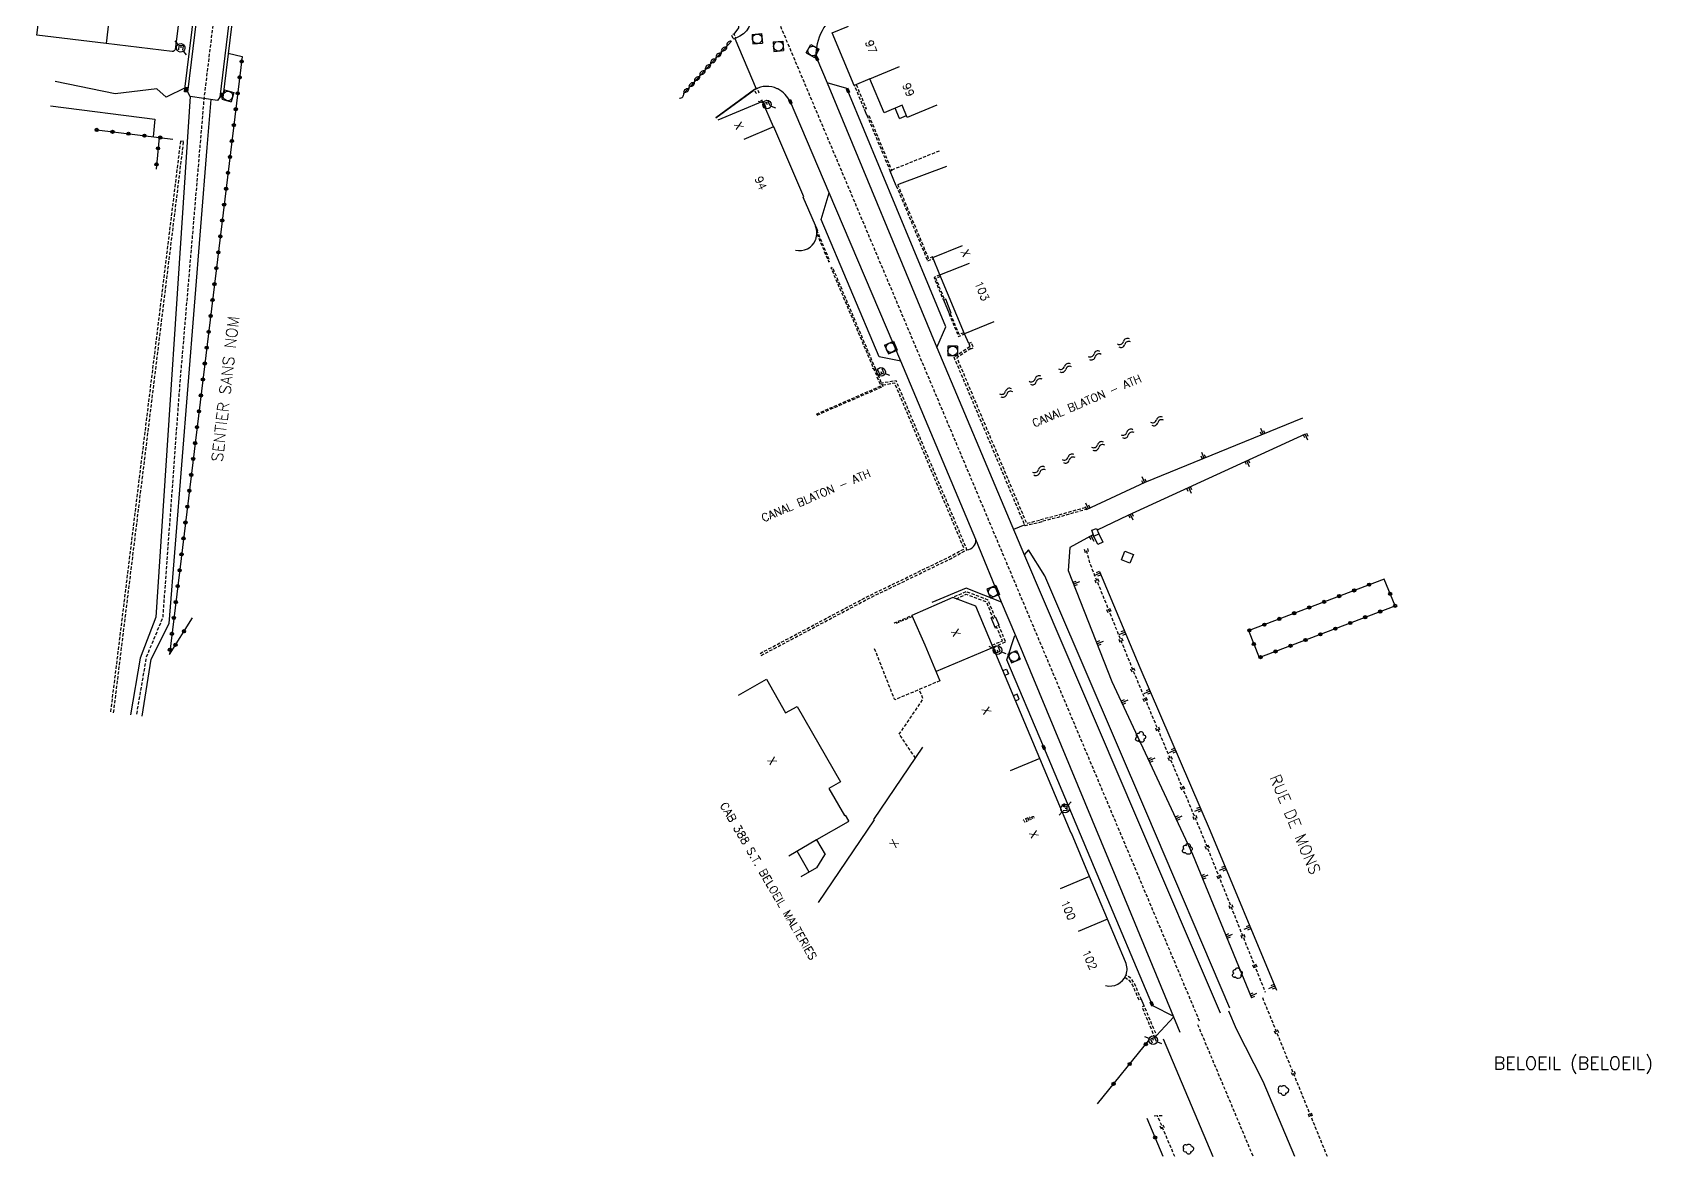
# Model space of a CAD drawing. Header units: millimetres. Extents: x 104999 to 106000, y 137000 to 138000.
# Drawn here: x 105231 to 105483.7, y 137000 to 137175.5 of the extents above; entities that cross this region are included whole.
import ezdxf
from ezdxf.enums import TextEntityAlignment as Align

# ---------------------------------------------------------------- set-up
doc = ezdxf.new("R2010")
doc.units = ezdxf.units.MM
doc.linetypes.add('DASHED', pattern=[0.75, 0.5, -0.25])
doc.layers.get('0').update_dxf_attribs({"linetype": 'CONTINUOUS'})
for name, color, linetype in [('W0001', 6, 'DASHED'), ('W0008', 7, 'CONTINUOUS'), ('W0100', 7, 'CONTINUOUS'), ('W0105', 7, 'CONTINUOUS'), ('W0112', 1, 'DASHED'), ('W0211', 2, 'CONTINUOUS'), ('W0220', 5, 'DASHED'), ('W0300', 7, 'CONTINUOUS'), ('W0310', 3, 'CONTINUOUS'), ('W0322', 7, 'CONTINUOUS'), ('W0334', 7, 'CONTINUOUS'), ('W0400', 7, 'CONTINUOUS'), ('W0420', 7, 'CONTINUOUS'), ('W0471', 7, 'CONTINUOUS'), ('W0500', 5, 'DASHED'), ('W0851', 7, 'CONTINUOUS'), ('W0980', 7, 'CONTINUOUS'), ('W0984', 7, 'CONTINUOUS'), ('W0989', 7, 'CONTINUOUS'), ('W0991', 7, 'CONTINUOUS'), ('W1102', 7, 'CONTINUOUS')]:
    doc.layers.add(name, color=color, linetype=linetype)
doc.styles.get("Standard").update_dxf_attribs({"font": 'romans.shx', "width": 0.85})

# ---------------------------------------------------------------- blocks, each defined once
blk = doc.blocks.new('t322o')
at = {"color": 0, "linetype": 'Continuous'}
for radius in [0.25, 0.15]:
    blk.add_circle((0, 0), radius, dxfattribs=at)
blk = doc.blocks.new('t220o')
at = {"color": 0, "linetype": 'Continuous'}
for p, q in [((-0.25, 0.25), (0.25, 0.25)), ((-0.25, -0.25), (0.25, -0.25))]:
    blk.add_line(p, q, dxfattribs=at)
blk = doc.blocks.new('t500o')
at = {"color": 0, "linetype": 'Continuous'}
for centre, start, end in [((-0.5, 0.625), 216.8699, 323.1301), ((0.5, -0.125), 36.8699, 143.1301), ((0.5, -0.625), 36.8699, 143.1301), ((-0.5, 0.125), 216.8699, 323.1301)]:
    blk.add_arc(centre, 0.625, start, end, dxfattribs=at)
blk = doc.blocks.new('T471')
for p, q in [((-0.333334, 0.333334), (-0.333334, -0.333334)), ((-0.333334, 0.333334), (0.333334, 0.333334)), ((-0.333334, 0), (0, 0)), ((0.500001, 0.500001), (1.000002, 1.000002)), ((-0.500001, -0.500001), (-1.000002, -1.000002)), ((-0.333334, -0.333334), (0.333334, -0.333334))]:
    blk.add_line(p, q)
blk.add_ellipse((0, 0), major_axis=(0.471405, 0.471405), ratio=1, start_param=5.4977871438, end_param=11.780972451)
blk = doc.blocks.new('T300')
for p, q in [((-0.8, 0.51), (-0.86, 0.34)), ((-0.86, 0.34), (-0.86, 0.17)), ((-0.86, 0.17), (-0.74, 0.06)), ((-0.69, 0.63), (-0.8, 0.51)), ((-0.8, -0.06), (-0.74, 0.06)), ((-0.74, 0.06), (-0.69, 0.11)), ((-0.57, 0.69), (-0.69, 0.63)), ((-0.46, 0.69), (-0.57, 0.69)), ((-0.29, 0.63), (-0.46, 0.69)), ((-0.29, 0.63), (-0.17, 0.74)), ((-0.23, 0.57), (-0.29, 0.63)), ((-0.17, 0.74), (-0.06, 0.8)), ((-0.06, 0.8), (0.06, 0.8)), ((0.06, 0.8), (0.23, 0.74)), ((0.23, 0.74), (0.34, 0.63)), ((0.34, 0.63), (0.4, 0.51)), ((0.46, 0.46), (0.34, 0.46)), ((0.4, 0.51), (0.4, 0.46)), ((0.57, 0.4), (0.46, 0.46)), ((0.57, 0.4), (0.69, 0.29)), ((0.69, 0.29), (0.74, 0.17)), ((0.74, 0.06), (0.69, -0.17)), ((0.74, 0.17), (0.74, 0.06)), ((-0.8, -0.17), (-0.8, -0.06)), ((-0.8, -0.23), (-0.8, -0.17)), ((-0.74, -0.34), (-0.8, -0.23)), ((-0.69, -0.4), (-0.74, -0.34)), ((-0.51, -0.46), (-0.69, -0.4)), ((-0.4, -0.46), (-0.51, -0.46)), ((-0.4, -0.46), (-0.34, -0.46)), ((-0.34, -0.46), (-0.34, -0.4)), ((-0.34, -0.51), (-0.34, -0.46)), ((-0.29, -0.63), (-0.34, -0.51)), ((-0.17, -0.74), (-0.29, -0.63)), ((-0.06, -0.8), (-0.17, -0.74)), ((0.06, -0.8), (-0.06, -0.8)), ((0.17, -0.74), (0.06, -0.8)), ((0.23, -0.69), (0.17, -0.74)), ((0.29, -0.46), (0.23, -0.46)), ((0.29, -0.63), (0.23, -0.69)), ((0.46, -0.4), (0.29, -0.46)), ((0.34, -0.51), (0.29, -0.63)), ((0.34, -0.51), (0.34, -0.46)), ((0.57, -0.34), (0.46, -0.4)), ((0.63, -0.29), (0.57, -0.34)), ((0.69, -0.17), (0.63, -0.29))]:
    blk.add_line(p, q)
blk = doc.blocks.new('T420')
for p, q in [((0.75, 0.75), (-0.75, 0.75)), ((-0.75, 0.75), (-0.75, -0.75)), ((0.75, 0.75), (0.75, -0.75)), ((0.75, -0.75), (-0.75, -0.75))]:
    blk.add_line(p, q)
blk.add_ellipse((0, 0), major_axis=(-0.53, 0.53), ratio=1, start_param=3.926991, end_param=10.210176)
blk = doc.blocks.new('T851')
for p, q in [((-0.25, -0.15), (0, 0.32)), ((0, 0.32), (0.25, -0.15)), ((-0.25, -0.15), (0.25, -0.15))]:
    blk.add_line(p, q)
for major_axis in [(-0.106, 0.106), (-0.0354, 0.0354), (-0.0236, 0.0236)]:
    blk.add_ellipse((0, 0), major_axis=major_axis, ratio=1, start_param=3.926991, end_param=10.210176)
blk = doc.blocks.new('T400')
for p, q in [((-0.15, 0.3), (0.15, 0.3)), ((-0.15, -0.25), (-0.15, 0.3)), ((-0.15, 0.15), (0.15, 0.15)), ((-0.15, 0), (0.15, 0)), ((0.15, 0.3), (0.15, -0.25)), ((-0.15, -0.15), (0.15, -0.15)), ((-0.15, -0.25), (-0.15, -0.3)), ((-0.15, -0.3), (0.15, -0.3)), ((0.15, -0.3), (0.15, -0.25))]:
    blk.add_line(p, q)
blk = doc.blocks.new('t211o')
at = {"color": 0, "linetype": 'Continuous'}
for p, q in [((-0.29, 0.5), (-0.29, 0)), ((0, 1), (0, 0)), ((0.29, 0.5), (0.29, 0))]:
    blk.add_line(p, q, dxfattribs=at)
blk = doc.blocks.new('t310o')
at = {"color": 0, "linetype": 'Continuous'}
for centre, start, end in [((-0.5, 0.38), 216.8699, 323.1304), ((0.5, -0.37), 36.8699, 143.1303)]:
    blk.add_arc(centre, 0.625, start, end, dxfattribs=at)

msp = doc.modelspace()

# ---------------------------------------------------------------- linework, layer by layer
at = {"layer": 'W0001', "flags": 128}
msp.add_lwpolyline([(105413.29, 137021.14), (105369.41, 137125.33), (105336.47, 137203.44), (105317.04, 137251.43), (105277.7, 137344.55), (105240.37, 137432.98), (105199.24, 137529.91), (105195.36, 137536.86), (105186.16, 137558.73), (105178.61, 137576.56), (105176.16, 137582.37), (105170.82, 137595.03), (105161.86, 137616.2), (105149.82, 137644.64), (105138.61, 137671.18), (105127.71, 137696.98), (105125.09, 137703.17), (105118.96, 137717.63), (105109.82, 137740.83, 0.111965), (105088.34, 137761.16, 0.111965)], format="xyb", dxfattribs=at)
msp.add_lwpolyline([(105274.54, 137303.17), (105257.76, 137165.18), (105253.97, 137120.47), (105251.32, 137084.13), (105248.75, 137077.94), (105247.19, 137068.85)], dxfattribs=at)
at = {"layer": 'W0001'}
msp.add_lwpolyline([(105412.97, 137020.64), (105421.65, 136999.99)], dxfattribs=at)
at = {"layer": 'W0008', "flags": 128}
for points in [[(105276.97, 137302.47), (105278.85, 137317.5, -0.356074), (105281.26, 137319.89), (105281.3, 137319.55, -0.36693), (105284.67, 137317.54), (105284.75, 137317.27), (105304.52, 137270.59), (105313.27, 137249.84), (105321.89, 137229.37), (105330.54, 137208.85), (105338.42, 137190.16), (105343.22, 137178.94, -0.399333), (105340.84, 137174.61)], [(105372.92, 137198.59, -0.034978), (105357.8, 137180.25), (105355.24, 137177.13, 0.135908), (105353.47, 137173.14), (105353.46, 137173.1, 0.143228), (105353.48, 137171.52), (105353.51, 137171.4), (105355.12, 137167.59), (105372.24, 137126.32), (105383.94, 137098.49), (105385.95, 137093.85), (105403.45, 137052.92), (105416.49, 137022.46)], [(105410.28, 137019.39), (105400.25, 137043.56), (105384.59, 137081.3), (105382.36, 137086.57), (105378.36, 137096.31), (105366.65, 137124.17), (105355.43, 137150.43), (105349.37, 137164.66, 0.147918), (105347.42, 137166.66), (105347.32, 137166.7, 0.230121), (105343.85, 137166.61), (105343.75, 137166.55), (105337.72, 137162.17), (105343.67, 137166.49), (105343.75, 137166.55)]]:
    msp.add_lwpolyline(points, format="xyb", dxfattribs=at)
at = {"layer": 'W0008'}
for points in [[(105276.97, 137302.47), (105273.25, 137271.68), (105266.73, 137218.74), (105260.23, 137165.38), (105259.9, 137164.87), (105255.62, 137165.49), (105255.24, 137166.17), (105261.88, 137220.35), (105269.33, 137280.88), (105272.11, 137303.87)], [(105255.62, 137165.49), (105250.26, 137084.21), (105247.81, 137077.79), (105246.28, 137068.96)], [(105248.1, 137068.74), (105249.51, 137077.65), (105252.31, 137083.23)], [(105428.16, 136999.99), (105423.21, 137011.74), (105419.07, 137019.9), (105417.86, 137022.7)], [(105407.62, 137018.39), (105415.35, 136999.99)]]:
    msp.add_lwpolyline(points, dxfattribs=at)
at = {"layer": 'W0008', "flags": 128}
msp.add_lwpolyline([(105252.31, 137083.23), (105258.25, 137157.54), (105258.88, 137165.01)], dxfattribs=at)
at = {"layer": 'W0100'}
for p, q in [((105366.41, 137162.05), (105365.73, 137163.66)), ((105366.41, 137162.05), (105367.51, 137162.52)), ((105378.34, 137085.92), (105378.31, 137085.9))]:
    msp.add_line(p, q, dxfattribs=at)
msp.add_lwpolyline([(105251.57, 137199.14), (105256.52, 137198.44), (105255.82, 137193.49), (105255.16, 137188.1), (105254.45, 137182.32), (105253.29, 137172.82, -0.306034), (105252.82, 137172.51), (105242.48, 137173.74), (105231.67, 137175.06), (105232.28, 137180.02)], format="xyb", dxfattribs=at)
at = {"layer": 'W0100', "flags": 128}
for points in [[(105372.25, 137164.15), (105367.64, 137162.21), (105366.83, 137164.13), (105364.03, 137162.95), (105361.8, 137168.24), (105359.36, 137167.21), (105355.9, 137175.41), (105358.46, 137176.45), (105357.89, 137177.95), (105364.01, 137185.28), (105367.85, 137182.08)], [(105381.17, 137130.32), (105376.55, 137128.41), (105372.73, 137137.62), (105371.62, 137140.37), (105376.25, 137142.24)], [(105341.28, 137072.03), (105345.62, 137074.51), (105348.63, 137069.26), (105350.41, 137070.28), (105357.22, 137058.51), (105355.38, 137057.46), (105357.8, 137053.23), (105357.91, 137053.29), (105358.43, 137052.4), (105358.38, 137052.26), (105353.46, 137049.42), (105354.78, 137047.14), (105354.68, 137047.1), (105353.46, 137045.08), (105351.02, 137043.68)], [(105353.78, 137039.68), (105362.49, 137052.54), (105362.4, 137052.6), (105370.08, 137063.92)]]:
    msp.add_lwpolyline(points, dxfattribs=at)
for points in [[(105350.15, 137141.51, 0.38005), (105353.32, 137143.1), (105353.34, 137143.16, 0.197517), (105353.28, 137145.19), (105353.58, 137144.46), (105353.64, 137144.49), (105351.38, 137149.78), (105351.49, 137149.81), (105346.78, 137160.77), (105346.71, 137160.74), (105345.03, 137164.7), (105338.04, 137161.81)], [(105398.61, 137026.71, 0.38005), (105401.78, 137028.3), (105401.8, 137028.36, 0.197517), (105401.73, 137030.39), (105396.12, 137043.72), (105393.3, 137050.46), (105393.25, 137050.46), (105388.32, 137062.15), (105381.03, 137079.49), (105378.34, 137085.92), (105374.77, 137087.28), (105368.35, 137084.47), (105370.36, 137079.89), (105372.73, 137074.27)]]:
    msp.add_lwpolyline(points, format="xyb", dxfattribs=at)
at = {"layer": 'W0105', "flags": 128}
for points in [[(105374.37, 137131.6), (105374.51, 137131.68), (105373.63, 137133.82), (105373.47, 137133.75)], [(105381.64, 137082.56), (105381.42, 137082.46), (105380.73, 137084.11), (105380.94, 137084.2)], [(105381.88, 137082.93), (105381.99, 137082.97), (105381.49, 137084.15), (105381.38, 137084.1)]]:
    msp.add_lwpolyline(points, dxfattribs=at)
msp.add_lwpolyline([(105396.79, 137096.86), (105397.53, 137097.21), (105398.19, 137095.89), (105397.4, 137095.56)], close=True, dxfattribs=at)
at = {"layer": 'W0112', "flags": 128}
for points in [[(105340.17, 137175.06), (105340.42, 137174.44), (105340.84, 137174.61), (105340.58, 137175.23)], [(105343.75, 137166.56), (105344.16, 137166.74), (105344.44, 137166.12), (105344.03, 137165.93)], [(105364.95, 137153.85), (105365.21, 137153.96), (105361.64, 137162.56), (105361.37, 137162.45)], [(105377.23, 137126.91), (105377.58, 137126.09), (105377.98, 137126.26), (105377.63, 137127.08)], [(105406.22, 137018.75), (105406.58, 137018.91), (105404.64, 137023.51), (105404.28, 137023.36)]]:
    msp.add_lwpolyline(points, close=True, dxfattribs=at)
for points in [[(105359.65, 137167.33), (105361.22, 137163.58), (105360.95, 137163.47), (105359.38, 137167.22)], [(105345.03, 137164.7), (105344.94, 137164.92), (105344.54, 137164.74), (105344.63, 137164.53)], [(105372.62, 137156.97), (105365.2, 137153.99)], [(105371.62, 137140.37), (105371.59, 137140.45), (105371.46, 137140.4), (105370.97, 137140.19), (105366.18, 137151.67), (105365.91, 137151.55), (105370.81, 137139.81), (105371.7, 137140.18)], [(105353.51, 137144.06), (105355.35, 137139.68), (105355.55, 137139.76), (105353.58, 137144.46)], [(105353.43, 137115.91), (105363.53, 137120.31), (105355.73, 137138.75), (105355.93, 137138.84), (105363.82, 137120.19), (105353.52, 137115.71)], [(105372.73, 137137.62), (105371.81, 137137.22), (105373.27, 137133.68), (105373.47, 137133.75), (105373.39, 137133.95), (105372.09, 137137.11), (105372.82, 137137.42)], [(105376.47, 137128.61), (105375.74, 137128.31), (105374.37, 137131.6), (105374.17, 137131.52), (105375.63, 137128.04), (105376.55, 137128.42)], [(105377.57, 137126.13), (105375.37, 137124.7), (105386.25, 137098.86), (105388.46, 137099.38), (105388.46, 137099.46), (105391.1, 137100.12), (105395.53, 137101.36), (105395.62, 137101.03), (105391.19, 137099.78), (105388.83, 137099.19), (105388.84, 137099.11), (105386.04, 137098.46), (105374.93, 137124.83), (105377.43, 137126.46)], [(105344.64, 137078.54), (105361.54, 137087.49), (105374.2, 137093.61), (105376.52, 137094.88), (105365.68, 137120.72), (105363.73, 137120.4)], [(105344.81, 137078.23), (105361.69, 137087.17), (105374.36, 137093.3), (105376.96, 137094.73), (105365.9, 137121.11), (105363.59, 137120.73)], [(105375.26, 137087.09), (105376.85, 137087.79), (105379.97, 137086.6), (105381.04, 137083.97), (105381.38, 137084.1), (105380.25, 137086.88), (105376.84, 137088.19), (105374.77, 137087.28)], [(105368.43, 137084.3), (105365.72, 137083.15), (105365.64, 137083.32), (105368.35, 137084.47)], [(105380.89, 137079.82), (105382.5, 137080.53), (105381.54, 137082.79), (105381.88, 137082.93), (105382.99, 137080.34), (105381.03, 137079.49)], [(105372.73, 137074.27), (105365.67, 137071.29), (105362.51, 137079.32)], [(105368.91, 137062.18), (105366.38, 137065.94), (105370.11, 137071.42), (105369.49, 137072.9)], [(105401.63, 137028), (105402.26, 137027.56), (105402.82, 137026.74), (105403.19, 137025.87), (105403.82, 137024.47), (105404.18, 137024.63), (105404.02, 137024.98), (105403.99, 137024.98), (105403.17, 137026.92), (105402.55, 137027.84), (105401.8, 137028.36)]]:
    msp.add_lwpolyline(points, dxfattribs=at)
at = {"layer": 'W0112'}
for points in [[(105243.66, 137069.28), (105254.6, 137158.47), (105254.1, 137158.53), (105243.16, 137069.34)], [(105406.21, 137006.38), (105407.48, 137006.43)]]:
    msp.add_lwpolyline(points, dxfattribs=at)
at = {"layer": 'W0211', "flags": 128}
for points in [[(105395.62, 137101.03), (105404.79, 137105.27), (105429.44, 137115.34)], [(105429.77, 137112.75), (105402.07, 137100.06), (105397.3, 137097.77)], [(105396.71, 137097.09), (105393.03, 137095.08), (105392.77, 137091.49), (105399.61, 137074.15), (105412.19, 137047.21), (105421.4, 137024.76)], [(105397.65, 137091.35), (105403.97, 137076.37), (105414.92, 137050.87), (105425.3, 137025.98)]]:
    msp.add_lwpolyline(points, dxfattribs=at)
at = {"layer": 'W0220', "flags": 128}
msp.add_lwpolyline([(105395.59, 137094.62), (105396.15, 137092.58), (105403.01, 137075.59), (105413.67, 137050.29), (105423.54, 137025.67)], dxfattribs=at)
at = {"layer": 'W0220'}
for points in [[(105433.26, 136999.99), (105423.1, 137024.91)], [(105409.42, 136999.99), (105406.71, 137006.4)]]:
    msp.add_lwpolyline(points, dxfattribs=at)
at = {"layer": 'W0310', "flags": 128}
msp.add_lwpolyline([(105332.71, 137165.96), (105340.15, 137174.14)], dxfattribs=at)
at = {"layer": 'W0322'}
for points in [[(105263.74, 137171.72), (105252.37, 137078.4), (105256, 137084.12)], [(105241.01, 137160.27), (105250.75, 137159.09), (105252.89, 137158.8)], [(105250.75, 137159.09), (105250.28, 137154.12)], [(105397.34, 137008.24), (105405.51, 137018.32)], [(105407.6, 136999.99), (105405.1, 137005.96)]]:
    msp.add_lwpolyline(points, dxfattribs=at)
at = {"layer": 'W0322', "flags": 128}
msp.add_lwpolyline([(105420.93, 137082.1), (105422.62, 137077.89), (105443.84, 137085.97), (105442.1, 137090.16), (105420.88, 137082.08)], dxfattribs=at)
at = {"layer": 'W0334', "flags": 128}
for points in [[(105255.24, 137166.17), (105254.75, 137166.23), (105261.38, 137220.42), (105268.83, 137280.94), (105271.62, 137303.93)], [(105277.47, 137302.41), (105273.75, 137271.62), (105267.23, 137218.68), (105260.73, 137165.32), (105260.23, 137165.38)], [(105340.58, 137175.23), (105341.33, 137176.21), (105341.16, 137178.53), (105336.37, 137189.69), (105335.16, 137191.1), (105333.94, 137191.77)], [(105340.7, 137174.56), (105344.02, 137166.68)], [(105372.24, 137126.32), (105373.63, 137129.5), (105358.35, 137166.38), (105358.21, 137166.71), (105355.12, 137167.59)], [(105361.37, 137162.45), (105360.95, 137163.47)], [(105365.91, 137151.55), (105364.95, 137153.85)], [(105373.78, 137154.57), (105366.34, 137151.78), (105366.18, 137151.67)], [(105366.65, 137124.17), (105363.22, 137124.86), (105354.2, 137146.26), (105355.43, 137150.43)], [(105374.24, 137131.55), (105373.35, 137133.7)], [(105377.23, 137126.91), (105376.55, 137128.41)], [(105385.97, 137098.64), (105384.2, 137097.89)], [(105396.79, 137096.86), (105396.44, 137097.81), (105397.18, 137098.07), (105397.53, 137097.21)], [(105418.03, 137023.16), (105405.04, 137053.56), (105390.69, 137087.02), (105389.12, 137090.68), (105386.59, 137094.69), (105385.9, 137093.95)], [(105376.81, 137088.72), (105371.49, 137086.48)], [(105382.36, 137086.57), (105376.81, 137088.72)], [(105409.25, 137021.87), (105405.97, 137023.51), (105405.81, 137023.86), (105397.98, 137042.46), (105388.96, 137063.9), (105383.19, 137077.55), (105384.44, 137081.32)], [(105382.55, 137075.87), (105383.13, 137076.11), (105383.44, 137075.35), (105382.87, 137075.11)], [(105384.54, 137071.15), (105385.12, 137071.4), (105384.79, 137072.19), (105384.2, 137071.94)], [(105404.64, 137023.51), (105404.18, 137024.63)], [(105406.58, 137018.91), (105409.26, 137021.83)]]:
    msp.add_lwpolyline(points, dxfattribs=at)
at = {"layer": 'W0334'}
for points in [[(105261.57, 137172.23), (105263.74, 137171.72)], [(105254.82, 137166.85), (105251.84, 137165.36), (105250.42, 137166.66), (105243.9, 137165.88), (105234.51, 137167.83)], [(105233.82, 137164.04), (105250.12, 137161.96), (105249.85, 137159.2)]]:
    msp.add_lwpolyline(points, dxfattribs=at)
msp.add_lwpolyline([(105376.96, 137094.73, 0.411425), (105378.36, 137096.31, 0.411425)], format="xyb", dxfattribs=at)
at = {"layer": 'W0334', "flags": 128}
msp.add_lwpolyline([(105401.62, 137094.52), (105402.95, 137093.97), (105402.4, 137092.63), (105401.07, 137093.17)], close=True, dxfattribs=at)
at = {"layer": 'W1102'}
for p, q in [((105243.07, 137178.7), (105242.48, 137173.74)), ((105361.8, 137168.24), (105366.41, 137170.18)), ((105346.71, 137160.74), (105342.11, 137158.79)), ((105372.73, 137137.62), (105377.37, 137139.49)), ((105381.03, 137079.49), (105372.12, 137075.72)), ((105388.32, 137062.15), (105383.71, 137060.21)), ((105353.46, 137049.42), (105349.14, 137046.9)), ((105352.31, 137044.42), (105350.43, 137047.66)), ((105396.12, 137043.72), (105391.51, 137041.79)), ((105398.93, 137037.06), (105394.31, 137035.12))]:
    msp.add_line(p, q, dxfattribs=at)

# ---------------------------------------------------------------- block references
at = {"layer": 'W0211'}
for p, rotation in [((105423.21, 137112.79), 22.2048975983219), ((105429.77, 137112.75), 204.625195722585), ((105413.95, 137109.02), 22.2048975983219), ((105420.68, 137108.59), 204.625195722585), ((105404.7, 137105.23), 24.8604194785464), ((105411.59, 137104.42), 204.625195722585), ((105395.89, 137101.15), 24.8604194785464), ((105402.49, 137100.25), 204.625195722585), ((105396.36, 137096.9), 208.539508993694), ((105397.76, 137091.1), 112.880191878318), ((105393.62, 137089.34), 291.537101450317), ((105397.29, 137080.03), 291.537101450317), ((105401.64, 137081.88), 112.880191878318), ((105405.56, 137072.68), 113.244303880381), ((105401.16, 137070.82), 295.023750631684), ((105409.5, 137063.49), 113.244303880381), ((105405.39, 137061.76), 295.023750631684), ((105409.62, 137052.7), 295.023750631684), ((105413.45, 137054.3), 113.244303880381), ((105417.33, 137045.09), 112.64192877098), ((105413.68, 137043.56), 292.312658783162), ((105417.48, 137034.31), 292.312658783162), ((105421.18, 137035.86), 112.64192877098), ((105421.28, 137025.06), 292.312658783162), ((105425.03, 137026.63), 112.64192877098)]:
    msp.add_blockref('t211o', p, dxfattribs=dict(at, rotation=rotation))
at = {"layer": 'W0220'}
for p, rotation in [((105395.59, 137094.62), 285.339780023612), ((105397.23, 137089.9), 291.993549828092), ((105399.1, 137085.26), 291.993549828092), ((105400.98, 137080.63), 291.993549828092), ((105402.85, 137075.99), 291.993549828092), ((105404.78, 137071.38), 292.844829737679), ((105406.72, 137066.77), 292.844829737679), ((105408.67, 137062.17), 292.844829737679), ((105410.61, 137057.56), 292.844829737679), ((105412.55, 137052.95), 292.844829737679), ((105414.46, 137048.33), 291.849063898585), ((105416.32, 137043.69), 291.849063898585), ((105418.18, 137039.05), 291.849063898585), ((105420.04, 137034.41), 291.849063898585), ((105421.9, 137029.77), 291.849063898585), ((105425.33, 137019.44), 112.1856147946248), ((105427.97, 137012.96), 112.1856147946248), ((105407.47, 137004.6), 112.9369727062564), ((105430.62, 137006.47), 112.1856147946248)]:
    msp.add_blockref('t220o', p, dxfattribs=dict(at, rotation=rotation))
at = {"layer": 'W0300'}
for p, rotation in [((105404.06, 137065.37), 291.537101450317), ((105411.38, 137047.89), 291.537101450317), ((105419.17, 137028.49), 295.023750631684)]:
    msp.add_blockref('T300', p, dxfattribs=dict(at, rotation=rotation))
for p in [(105426.42, 137010.31), (105411.58, 137001.16)]:
    msp.add_blockref('T300', p, dxfattribs=at)
at = {"layer": 'W0310', "rotation": 47.71801490121271}
for p in [(105339.44, 137173.36), (105336.92, 137170.59), (105337.76, 137171.51), (105338.6, 137172.44), (105334.39, 137167.81), (105335.23, 137168.74), (105336.08, 137169.66), (105332.71, 137165.96), (105333.55, 137166.89)]:
    msp.add_blockref('t310o', p, dxfattribs=at)
at = {"layer": 'W0322'}
for p, rotation in [((105263.65, 137170.94), 263.0505592082146), ((105263.34, 137168.46), 263.0505592082146), ((105263.04, 137165.97), 263.0505592082146), ((105262.74, 137163.49), 263.0505592082146), ((105262.44, 137161.01), 263.0505592082146), ((105241.01, 137160.27), 353.1161075398635), ((105243.49, 137159.97), 353.1161075398635), ((105245.98, 137159.67), 353.1161075398635), ((105248.46, 137159.37), 353.1161075398635), ((105250.94, 137159.07), 352.1486214831766), ((105262.13, 137158.53), 263.0505592082146), ((105250.59, 137157.38), 264.5886867881454), ((105261.83, 137156.05), 263.0505592082146), ((105250.36, 137154.89), 264.5886867881454), ((105261.53, 137153.57), 263.0505592082146), ((105261.23, 137151.08), 263.0505592082146), ((105260.92, 137148.6), 263.0505592082146), ((105260.62, 137146.12), 263.0505592082146), ((105260.32, 137143.64), 263.0505592082146), ((105260.02, 137141.16), 263.0505592082146), ((105259.71, 137138.68), 263.0505592082146), ((105259.41, 137136.19), 263.0505592082146), ((105259.11, 137133.71), 263.0505592082146), ((105258.81, 137131.23), 263.0505592082146), ((105258.5, 137128.75), 263.0505592082146), ((105258.2, 137126.27), 263.0505592082146), ((105257.9, 137123.79), 263.0505592082146), ((105257.6, 137121.3), 263.0505592082146), ((105257.29, 137118.82), 263.0505592082146), ((105256.99, 137116.34), 263.0505592082146), ((105256.69, 137113.86), 263.0505592082146), ((105256.39, 137111.38), 263.0505592082146), ((105256.08, 137108.9), 263.0505592082146), ((105255.78, 137106.41), 263.0505592082146), ((105255.48, 137103.93), 263.0505592082146), ((105255.18, 137101.45), 263.0505592082146), ((105254.87, 137098.97), 263.0505592082146), ((105254.57, 137096.49), 263.0505592082146), ((105254.27, 137094.01), 263.0505592082146), ((105253.97, 137091.52), 263.0505592082146), ((105253.66, 137089.04), 263.0505592082146), ((105435.09, 137087.49), 200.8486199861526), ((105437.43, 137088.38), 200.8486199861526), ((105439.76, 137089.27), 200.8486199861526), ((105443.06, 137087.85), 292.606725263269), ((105253.36, 137086.56), 263.0505592082146), ((105430.42, 137085.71), 200.8486199861526), ((105432.75, 137086.6), 200.8486199861526), ((105441.51, 137085.08), 200.848619986153), ((105443.84, 137085.97), 200.848619986153), ((105253.06, 137084.08), 263.0505592082146), ((105423.41, 137083.04), 200.8486199861526), ((105425.74, 137083.93), 200.8486199861526), ((105428.08, 137084.82), 200.8486199861526), ((105434.5, 137082.41), 200.848619986153), ((105436.84, 137083.3), 200.848619986153), ((105439.17, 137084.19), 200.848619986153), ((105252.76, 137081.6), 263.0505592082146), ((105253.32, 137079.9), 57.56645661173396), ((105254.66, 137082.01), 57.56645661173396), ((105421.07, 137082.15), 200.8486199861526), ((105421.77, 137080.01), 111.857382005344), ((105429.83, 137080.63), 200.848619986153), ((105432.16, 137081.52), 200.848619986153), ((105252.45, 137079.12), 263.0505592082146), ((105422.82, 137077.96), 200.848619986153), ((105425.15, 137078.85), 200.848619986153), ((105427.49, 137079.74), 200.848619986153), ((105404.9, 137017.56), 50.96350443346078), ((105402.38, 137014.46), 50.96350443346078), ((105399.86, 137011.35), 50.96350443346078)]:
    msp.add_blockref('t322o', p, dxfattribs=dict(at, rotation=rotation))
msp.add_blockref('t322o', (105406.35, 137002.98), dxfattribs=at)
at = {"layer": 'W0400'}
for p, rotation in [((105353.51, 137171.4), 202.875400978216), ((105255.02, 137166.54), 173.9890761969225), ((105358.35, 137166.38), 202.504261565028), ((105260.51, 137165.68), 172.7974156002589), ((105349.37, 137164.66), 25.1772330680365), ((105388.96, 137063.9), 22.90502426498148), ((105405.81, 137023.86), 24.20761410729061)]:
    msp.add_blockref('T400', p, dxfattribs=dict(at, rotation=rotation))
at = {"layer": 'W0420'}
for p, rotation in [((105344.19, 137174.49), 94.16156642739045), ((105347.5, 137173.33), 94.16156642739045), ((105352.87, 137172.59), 151.07470990462), ((105261.5, 137165.57), 73.88858250054189), ((105365.07, 137126.29), 113.439856095709), ((105381.05, 137088.15), 22.8046341643284), ((105384.31, 137078.03), 112.533455378349)]:
    msp.add_blockref('T420', p, dxfattribs=dict(at, rotation=rotation))
msp.add_blockref('T420', (105374.72, 137125.77), dxfattribs=at)
at = {"layer": 'W0471'}
for p, rotation in [((105254.14, 137173.08), 262.9974751378206), ((105345.72, 137164.22), 294.201484850076), ((105363.54, 137122.51), 113.439856095709), ((105381.71, 137079.06), 112.533455378349), ((105392.28, 137054.33), 183.584038517373), ((105406.05, 137018.17), 292.8117273452068)]:
    msp.add_blockref('T471', p, dxfattribs=dict(at, rotation=rotation))
at = {"layer": 'W0500'}
for p, rotation in [((105396.9, 137125.07), 22.88213015469241), ((105401.5, 137127.01), 22.88213015469241), ((105392.29, 137123.12), 22.88213015469241), ((105387.69, 137121.18), 22.88213015469241), ((105383.08, 137119.23), 22.88213015469241), ((105406.66, 137114.79), 22.88193409085293), ((105402.05, 137112.85), 22.88193409085293), ((105397.45, 137110.9), 22.88193409085293), ((105392.84, 137108.96), 22.88193409085293), ((105388.23, 137107.02), 22.88193409085293)]:
    msp.add_blockref('t500o', p, dxfattribs=dict(at, rotation=rotation))
at = {"layer": 'W0851', "rotation": 203.8431013648994}
msp.add_blockref('T851', (105392.04, 137054.84), dxfattribs=at)

# ---------------------------------------------------------------- texts
at = {"layer": 'W0500'}
for p in [(105395.67, 137117.97), (105353.37, 137103.18)]:
    msp.add_text('CANAL BLATON - ATH', height=1.25, rotation=23, dxfattribs=at).set_placement(p, align=Align.MIDDLE)
at = {"layer": 'W0851'}
msp.add_text('12Km', height=0.5, rotation=24, dxfattribs=at).set_placement((105386.66, 137052.47), align=Align.CENTER)
at = {"layer": 'W0980'}
msp.add_text('BELOEIL (BELOEIL)', height=2, dxfattribs=at).set_placement((105471.66, 137014.44), align=Align.MIDDLE)
at = {"layer": 'W0984'}
msp.add_text('CAB 388 S.T. BELOEIL MALTERIES', height=1.25, rotation=300.2264, dxfattribs=at).set_placement((105345.96, 137043.01), align=Align.MIDDLE)
at = {"layer": 'W0989'}
for s, rotation, p in [('SENTIER SANS NOM', 83.4156, (105261.11, 137119.84)), ('RUE DE MONS', 292.9119, (105428.23, 137051.86))]:
    msp.add_text(s, height=1.75, rotation=rotation, dxfattribs=at).set_placement(p, align=Align.MIDDLE)
at = {"layer": 'W0991'}
for s, rotation, p in [('97', 291.1435, (105361.99, 137173.23)), ('99', 292.8953, (105367.81, 137166.53)), ('X', 293.2107, (105341.33, 137160.92)), ('94', 293.5785, (105344.75, 137151.97)), ('X', 292.0491, (105376.74, 137141.02)), ('103', 292.4123, (105379.3, 137135.13)), ('X', 292.953, (105375.22, 137081.78)), ('X', 292.953, (105379.99, 137069.61)), ('X', 298.7401, (105346.54, 137061.76)), ('X', 292.953, (105387.4, 137050.29)), ('X', 55.8318, (105365.6, 137048.88)), ('100', 292.7479, (105392.78, 137038.47)), ('102', 292.7479, (105396.14, 137030.71))]:
    msp.add_text(s, height=1.25, rotation=rotation, dxfattribs=at).set_placement(p, align=Align.MIDDLE)

doc.saveas('drawing.dxf')
